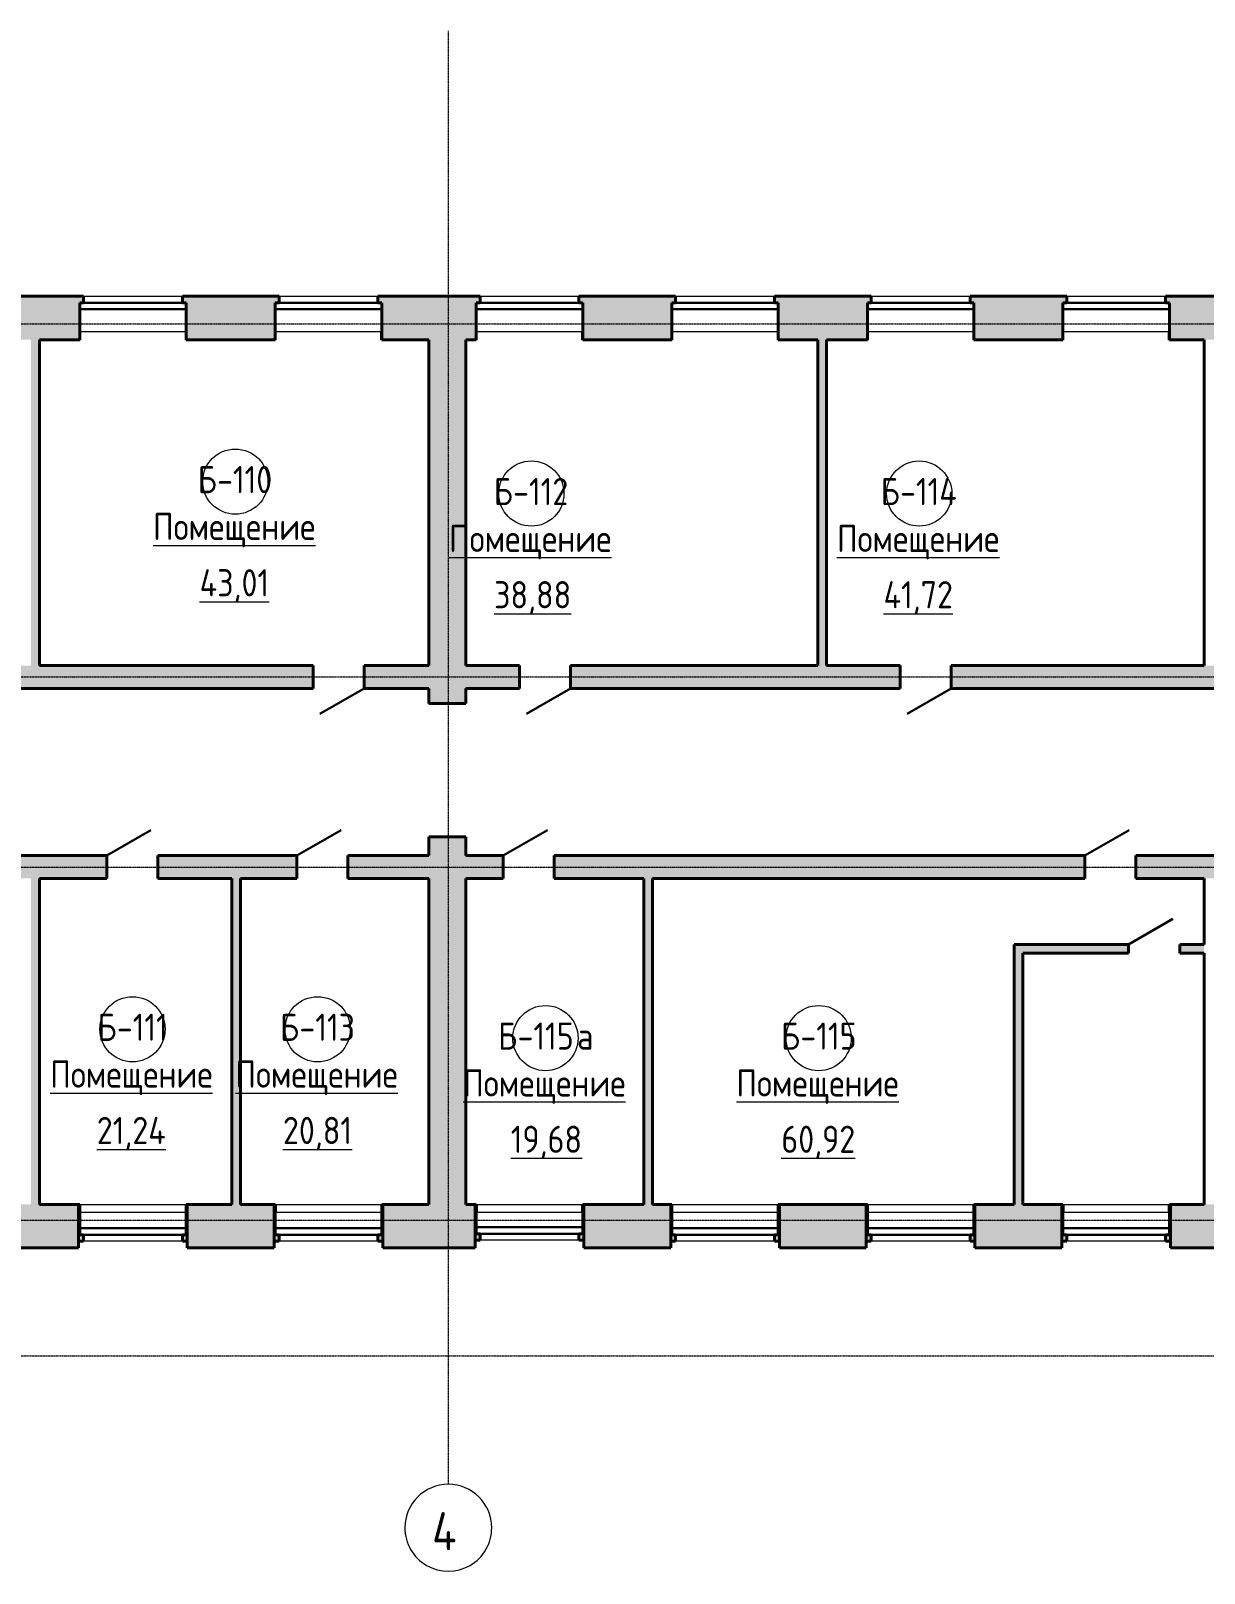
# Model space of a CAD drawing. Header units: millimetres. Extents: x -4092 to 455810, y -7500 to 28668.
# Drawn here: x 29651 to 51251, y -3216 to 25181 of the extents above; entities that cross this region are included whole.
import ezdxf

# ---------------------------------------------------------------- set-up
doc = ezdxf.new("R2010")
doc.units = ezdxf.units.MM
doc.linetypes.add('ADSK_Линия сетки', pattern=[21, 12, -3, 3, -3])
for name, color, linetype, lineweight in [('Двери', 7, 'Continuous', 18), ('Каркас_Импост', 7, 'Continuous', 30), ('Марки помещений', 7, 'Continuous', 18), ('Окна', 7, 'Continuous', 18), ('Оси', 7, 'Continuous', 9), ('Панель', 7, 'Continuous', 30), ('Стены', 7, 'Continuous', 18), ('Стены разрез', 7, 'Continuous', 40)]:
    doc.layers.add(name, color=color, linetype=linetype, lineweight=lineweight)
doc.styles.add('GOST Common', font='GOST Common.ttf', dxfattribs={"width": 0.9, "height": 500})
doc.styles.add('GOST Common_1', font='GOST Common.ttf', dxfattribs={"width": 0.9, "height": 700})

# ---------------------------------------------------------------- blocks, each defined once
blk = doc.blocks.new('ИРНИТУ-Окно-ГОСТ23166-99_4_2_Створки - 1920 x 2350-934199-01_Б_На лист')
at = {"layer": 'Каркас_Импост'}
for p, q in [((-1018.1, 220), (941.9, 220)), ((-1018.1, 220), (-1018.1, 100)), ((-1018.1, 220), (-983.1, 220)), ((-1018.1, 100), (941.9, 100)), ((-1018.1, 100), (-983.1, 100)), ((941.9, 220), (906.9, 220)), ((941.9, 100), (906.9, 100)), ((941.9, 220), (941.9, 100))]:
    blk.add_line(p, q, dxfattribs=at)
blk = doc.blocks.new('ИРНИТУ-Окно-ГОСТ23166-99_4_2_Створки - 1920 x 2350-287669-01_Б_На лист')
at = {"layer": 'Каркас_Импост'}
for p, q in [((-1018.1, 210), (941.9, 210)), ((-1018.1, 210), (-1018.1, 90)), ((-1018.1, 210), (-983.1, 210)), ((-1018.1, 90), (941.9, 90)), ((-1018.1, 90), (-983.1, 90)), ((941.9, 210), (906.9, 210)), ((941.9, 90), (906.9, 90)), ((941.9, 210), (941.9, 90))]:
    blk.add_line(p, q, dxfattribs=at)
blk = doc.blocks.new('ИРНИТУ_Дверь_Однопольная_ДеревяннаяВнутренняя_филенчатая - 900х2080 без верха-1341253-01_Б_На лист')
at = {"layer": 'Панель'}
blk.add_line((-470, 210), (344, 680), dxfattribs=at)
blk = doc.blocks.new('ИРНИТУ_Дверь_Однопольная_ДеревяннаяВнутренняя_филенчатая - 900х2080 без верха-1341261-01_Б_На лист')
at = {"layer": 'Панель'}
blk.add_line((-470, 80), (344, 550), dxfattribs=at)
blk = doc.blocks.new('ИРНИТУ-Окно-ГОСТ23166-99_4_2_Створки - 1920 x 2350-415137-01_Б_На лист')
at = {"layer": 'Каркас_Импост'}
for p, q in [((-1018.1, -160), (941.9, -160)), ((-1018.1, -280), (-1018.1, -160)), ((-1018.1, -160), (-983.1, -160)), ((-1018.1, -280), (941.9, -280)), ((-1018.1, -280), (-983.1, -280)), ((941.9, -160), (906.9, -160)), ((941.9, -280), (906.9, -280)), ((941.9, -280), (941.9, -160))]:
    blk.add_line(p, q, dxfattribs=at)
blk = doc.blocks.new('Ось сетки - D8-4846-01_Б_На лист')
at = {"layer": 'Оси', "lineweight": 18}
for start, end in [(360, 180), (180, 360)]:
    blk.add_arc((0, 0), 4, start, end, dxfattribs=at)
blk = doc.blocks.new('ADSK_Марка_Помещение - Номер Имя Площадь Площадь проемов-115235-01_Б_На лист')
at = {"layer": 'Марки помещений'}
blk.add_circle((0, 0), 3, dxfattribs=at)

msp = doc.modelspace()

# ---------------------------------------------------------------- hatches: boundary and pattern name
at = {"layer": 'Стены'}
h = msp.add_hatch(color=256, dxfattribs=at)
h.paths.add_polyline_path([(99726, 19495), (100000, 19495), (100000, 20295), (98016, 20295), (98016, 20175), (98086, 20175), (98086, 19495), (99066, 19495)], flags=0)
h.paths.add_polyline_path([(97046, 19495), (97046, 20175), (97116, 20175), (97116, 20295), (96316, 20295), (96316, 20175), (96386, 20175), (96386, 19495)], flags=0)
h.paths.add_polyline_path([(95346, 19495), (95346, 20175), (95416, 20175), (95416, 20295), (91971, 20295), (91971, 20175), (92041, 20175), (92041, 19495), (93665, 19495)], flags=0)
h.paths.add_polyline_path([(88441, 19495), (89301, 19495), (89301, 20175), (89371, 20175), (89371, 20295), (87141, 20295), (87141, 20175), (87211, 20175), (87211, 19495), (87330, 19495)], flags=0)
h.paths.add_polyline_path([(90341, 19495), (91001, 19495), (91001, 20175), (91071, 20175), (91071, 20295), (90271, 20295), (90271, 20175), (90341, 20175)], flags=0)
h.paths.add_polyline_path([(85251, 19495), (85251, 20175), (85321, 20175), (85321, 20295), (83641, 20295), (83641, 20175), (83711, 20175), (83711, 19495), (84741, 19495)], flags=0)
h.paths.add_polyline_path([(81696, 19495), (81751, 19495), (81751, 20175), (81821, 20175), (81821, 20295), (79941, 20295), (79941, 20175), (80011, 20175), (80011, 19495), (81016, 19495)], flags=0)
h.paths.add_polyline_path([(78051, 19495), (78051, 20175), (78121, 20175), (78121, 20295), (76241, 20295), (76241, 20175), (76311, 20175), (76311, 19495), (77411, 19495)], flags=0)
h.paths.add_polyline_path([(74351, 19495), (74351, 20175), (74421, 20175), (74421, 20295), (72541, 20295), (72541, 20175), (72611, 20175), (72611, 19495)], flags=0)
h.paths.add_polyline_path([(70651, 19495), (70651, 20175), (70721, 20175), (70721, 20295), (68941, 20295), (68941, 20175), (69011, 20175), (69011, 19495)], flags=0)
h.paths.add_polyline_path([(67051, 19495), (67051, 20175), (67121, 20175), (67121, 20295), (65541, 20295), (65541, 20175), (65611, 20175), (65611, 19495)], flags=0)
h.paths.add_polyline_path([(63016, 19495), (63651, 19495), (63651, 20175), (63721, 20175), (63721, 20295), (62441, 20295), (62441, 20175), (62511, 20175), (62511, 19495)], flags=0)
h.paths.add_polyline_path([(60551, 19495), (60551, 20175), (60621, 20175), (60621, 20295), (58741, 20295), (58741, 20175), (58811, 20175), (58811, 19495)], flags=0)
h.paths.add_polyline_path([(56851, 19495), (56851, 20175), (56921, 20175), (56921, 20295), (54241, 20295), (54241, 20175), (54311, 20175), (54311, 19495), (56766, 19495)], flags=0)
h.paths.add_polyline_path([(51411, 19495), (52351, 19495), (52351, 20175), (52421, 20175), (52421, 20295), (50541, 20295), (50541, 20175), (50611, 20175), (50611, 19495), (51251, 19495)], flags=0)
h.paths.add_polyline_path([(48651, 19495), (48651, 20175), (48721, 20175), (48721, 20295), (46941, 20295), (46941, 20175), (47011, 20175), (47011, 19495)], flags=0)
h.paths.add_polyline_path([(44298, 19495), (45051, 19495), (45051, 20175), (45121, 20175), (45121, 20295), (43341, 20295), (43341, 20175), (43411, 20175), (43411, 19495), (44138, 19495)], flags=0)
h.paths.add_polyline_path([(41451, 19495), (41451, 20175), (41521, 20175), (41521, 20295), (39741, 20295), (39741, 20175), (39811, 20175), (39811, 19495)], flags=0)
h.paths.add_polyline_path([(36649, 19495), (37851, 19495), (37851, 20175), (37921, 20175), (37921, 20295), (36041, 20295), (36041, 20175), (36111, 20175), (36111, 19495)], flags=0)
h.paths.add_polyline_path([(30551, 19495), (30551, 20175), (30621, 20175), (30621, 20295), (29141, 20295), (29141, 20175), (29211, 20175), (29211, 19495), (30314, 19495)], flags=0)
h.paths.add_polyline_path([(34151, 19495), (34151, 20175), (34221, 20175), (34221, 20295), (32441, 20295), (32441, 20175), (32511, 20175), (32511, 19495)], flags=0)
h.paths.add_polyline_path([(27251, 19495), (27251, 20175), (27321, 20175), (27321, 20295), (25641, 20295), (25641, 20175), (25711, 20175), (25711, 19495), (26411, 19495)], flags=0)
h.paths.add_polyline_path([(23751, 19495), (23751, 20175), (23821, 20175), (23821, 20295), (22241, 20295), (22241, 20175), (22311, 20175), (22311, 19495), (22801, 19495)], flags=0)
h.paths.add_polyline_path([(20351, 19495), (20351, 20175), (20421, 20175), (20421, 20295), (18626, 20295), (18626, 19495), (19651, 19495)], flags=0)
for points in [[(29811, 13495), (29811, 19495), (29651, 19495), (29651, 13495)], [(37658, 12796), (37658, 19495), (36978, 19495), (36978, 12796)], [(44298, 13495), (44298, 19495), (44138, 19495), (44138, 13495)], [(37658, 3575), (37658, 10340), (36978, 10340), (36978, 3575)], [(29811, 3575), (29811, 9575), (29651, 9575), (29651, 3575)], [(33511, 3575), (33511, 9575), (33351, 9575), (33351, 3575), (33482, 3575)], [(41098, 3575), (41098, 9575), (40938, 9575), (40938, 3575)], [(47911, 3575), (47911, 8200), (47751, 8200), (47751, 3575)]]:
    msp.add_hatch(color=256, dxfattribs=at).paths.add_polyline_path(points, flags=0)
h = msp.add_hatch(color=256, dxfattribs=at)
h.paths.add_polyline_path([(36649, 13075), (36978, 13075), (36978, 13495), (35788, 13495), (35788, 13075)], flags=0)
h.paths.add_polyline_path([(34848, 13075), (34848, 13495), (28588, 13495), (28588, 13075), (30314, 13075)], flags=0)
h.paths.add_polyline_path([(27648, 13075), (27648, 13495), (25188, 13495), (25188, 13075)], flags=0)
h.paths.add_polyline_path([(24248, 13075), (24248, 13495), (21791, 13495), (21791, 13075), (23979, 13075)], flags=0)
h.paths.add_polyline_path([(20851, 13075), (20851, 13495), (19651, 13495), (19651, 13075)], flags=0)
h = msp.add_hatch(color=256, dxfattribs=at)
h.paths.add_polyline_path([(53796, 13075), (54966, 13075), (54966, 13495), (53796, 13495)], flags=0)
h.paths.add_polyline_path([(52856, 13075), (52856, 13495), (46596, 13495), (46596, 13075), (49320, 13075)], flags=0)
h.paths.add_polyline_path([(45656, 13075), (45656, 13495), (39588, 13495), (39588, 13075), (42985, 13075)], flags=0)
h.paths.add_polyline_path([(38648, 13075), (38648, 13495), (37658, 13495), (37658, 13075)], flags=0)
h = msp.add_hatch(color=256, dxfattribs=at)
h.paths.add_polyline_path([(36978, 9575), (36978, 9995), (35488, 9995), (35488, 9575), (36649, 9575)], flags=0)
h.paths.add_polyline_path([(33351, 9575), (34548, 9575), (34548, 9995), (31988, 9995), (31988, 9575)], flags=0)
h.paths.add_polyline_path([(29811, 9575), (31048, 9575), (31048, 9995), (28788, 9995), (28788, 9575), (29651, 9575)], flags=0)
h.paths.add_polyline_path([(26411, 9575), (27848, 9575), (27848, 9995), (25091, 9995), (25091, 9575), (26251, 9575)], flags=0)
h.paths.add_polyline_path([(21591, 9575), (24151, 9575), (24151, 9995), (21591, 9995)], flags=0)
h.paths.add_polyline_path([(19626, 9575), (20651, 9575), (20651, 9995), (19626, 9995), (19626, 9676)], flags=0)
h = msp.add_hatch(color=256, dxfattribs=at)
h.paths.add_polyline_path([(55046, 9575), (55046, 9995), (53696, 9995), (53696, 9575)], flags=0)
h.paths.add_polyline_path([(52756, 9575), (52756, 9995), (49996, 9995), (49996, 9575), (51411, 9575)], flags=0)
h.paths.add_polyline_path([(49056, 9575), (49056, 9995), (39288, 9995), (39288, 9575), (42985, 9575)], flags=0)
h.paths.add_polyline_path([(38348, 9575), (38348, 9995), (37658, 9995), (37658, 9575)], flags=0)
h = msp.add_hatch(color=256, dxfattribs=at)
h.paths.add_polyline_path([(51251, 8200), (51251, 8360), (50801, 8360), (50801, 8200)], flags=0)
h.paths.add_polyline_path([(49320, 8200), (49861, 8200), (49861, 8360), (47751, 8360), (47751, 8200), (47911, 8200)], flags=0)
h = msp.add_hatch(color=256, dxfattribs=at)
h.paths.add_polyline_path([(100000, 2775), (100000, 3575), (98131, 3575), (98131, 2775)], flags=0)
h.paths.add_polyline_path([(96131, 2775), (96131, 3575), (94531, 3575), (94531, 2775)], flags=0)
h.paths.add_polyline_path([(92531, 2775), (92531, 3575), (90931, 3575), (90931, 2775)], flags=0)
h.paths.add_polyline_path([(88931, 2775), (88931, 3575), (87231, 3575), (87231, 2775), (87330, 2775)], flags=0)
h.paths.add_polyline_path([(85231, 2775), (85231, 3575), (83711, 3575), (83711, 3035), (83641, 3035), (83641, 2775), (84163, 2775)], flags=0)
h.paths.add_polyline_path([(80031, 2775), (81696, 2775), (81696, 3575), (80031, 3575)], flags=0)
h.paths.add_polyline_path([(78031, 2775), (78031, 3575), (76331, 3575), (76331, 2775)], flags=0)
h.paths.add_polyline_path([(74331, 2775), (74331, 3575), (72631, 3575), (72631, 2775)], flags=0)
h.paths.add_polyline_path([(70631, 2775), (70631, 3575), (69031, 3575), (69031, 2775)], flags=0)
h.paths.add_polyline_path([(65631, 2775), (67031, 2775), (67031, 3575), (65631, 3575)], flags=0)
h.paths.add_polyline_path([(63696, 2775), (63696, 3035), (63651, 3035), (63651, 3575), (61686, 3575), (61686, 2775), (61990, 2775)], flags=0)
h.paths.add_polyline_path([(57186, 2775), (57186, 3575), (54331, 3575), (54331, 2775), (55655, 2775)], flags=0)
h.paths.add_polyline_path([(52331, 2775), (52331, 3575), (50631, 3575), (50631, 2775)], flags=0)
h.paths.add_polyline_path([(48631, 2775), (48631, 3575), (47031, 3575), (47031, 2775)], flags=0)
h.paths.add_polyline_path([(41431, 2775), (41431, 3575), (39831, 3575), (39831, 2775)], flags=0)
h.paths.add_polyline_path([(43431, 2775), (45031, 2775), (45031, 3575), (43431, 3575)], flags=0)
h.paths.add_polyline_path([(36649, 2775), (37831, 2775), (37831, 3575), (36131, 3575), (36131, 2775)], flags=0)
h.paths.add_polyline_path([(33482, 2775), (34131, 2775), (34131, 3575), (32531, 3575), (32531, 2775)], flags=0)
h.paths.add_polyline_path([(27231, 2775), (27231, 3575), (25731, 3575), (25731, 2775)], flags=0)
h.paths.add_polyline_path([(30314, 2775), (30531, 2775), (30531, 3575), (29231, 3575), (29231, 2775)], flags=0)
h.paths.add_polyline_path([(22331, 2775), (23731, 2775), (23731, 3575), (22331, 3575)], flags=0)
h.paths.add_polyline_path([(17826, 2775), (20331, 2775), (20331, 3575), (17826, 3575)], flags=0)
h = msp.add_hatch(color=256, dxfattribs=at)
h.paths.add_polyline_path([(30621, 2895), (30621, 3015), (30551, 3015), (30551, 3575), (30531, 3575), (30531, 2895)], flags=0)
h.paths.add_polyline_path([(32531, 2895), (32531, 3575), (32511, 3575), (32511, 3015), (32441, 3015), (32441, 2895)], flags=0)
h = msp.add_hatch(color=256, dxfattribs=at)
h.paths.add_polyline_path([(36131, 2895), (36131, 3575), (36111, 3575), (36111, 3015), (36041, 3015), (36041, 2895)], flags=0)
h.paths.add_polyline_path([(34131, 2895), (34221, 2895), (34221, 3015), (34151, 3015), (34151, 3575), (34131, 3575)], flags=0)
h = msp.add_hatch(color=256, dxfattribs=at)
h.paths.add_polyline_path([(39741, 2915), (39831, 2915), (39831, 3575), (39811, 3575), (39811, 3035), (39741, 3035)], flags=0)
h.paths.add_polyline_path([(37921, 2915), (37921, 3035), (37851, 3035), (37851, 3575), (37831, 3575), (37831, 2915)], flags=0)
h = msp.add_hatch(color=256, dxfattribs=at)
h.paths.add_polyline_path([(43341, 2895), (43431, 2895), (43431, 3575), (43411, 3575), (43411, 3015), (43341, 3015)], flags=0)
h.paths.add_polyline_path([(41431, 2895), (41521, 2895), (41521, 3015), (41451, 3015), (41451, 3575), (41431, 3575)], flags=0)
h = msp.add_hatch(color=256, dxfattribs=at)
h.paths.add_polyline_path([(46941, 2895), (47031, 2895), (47031, 3575), (47011, 3575), (47011, 3015), (46941, 3015)], flags=0)
h.paths.add_polyline_path([(45121, 2895), (45121, 3015), (45051, 3015), (45051, 3575), (45031, 3575), (45031, 2895)], flags=0)
h = msp.add_hatch(color=256, dxfattribs=at)
h.paths.add_polyline_path([(50631, 2895), (50631, 3575), (50611, 3575), (50611, 3015), (50541, 3015), (50541, 2895)], flags=0)
h.paths.add_polyline_path([(48721, 2895), (48721, 3015), (48651, 3015), (48651, 3575), (48631, 3575), (48631, 2895)], flags=0)

# ---------------------------------------------------------------- linework, layer by layer
at = {"layer": 'Оси', "linetype": 'ADSK_Линия сетки'}
for p, q in [((37336, 25181), (37336, -1580)), ((-2456, 19785), (101541, 19785)), ((-2456, 13285), (101541, 13285)), ((-2456, 9785), (101541, 9785)), ((-2456, 3285), (101541, 3285)), ((-2456, 785), (101541, 785))]:
    msp.add_line(p, q, dxfattribs=at)
at = {"layer": 'Стены'}
for p, q in [((30621, 20295), (32441, 20295)), ((34221, 20295), (36041, 20295)), ((37921, 20295), (39741, 20295)), ((41521, 20295), (43341, 20295)), ((45121, 20295), (46941, 20295)), ((48721, 20295), (50541, 20295)), ((30570, 19495), (30570, 19645)), ((30570, 19645), (32490, 19645)), ((32490, 19645), (32490, 19495)), ((34170, 19495), (34170, 19645)), ((34170, 19645), (36090, 19645)), ((36090, 19645), (36090, 19495)), ((37870, 19495), (37870, 19645)), ((37870, 19645), (39790, 19645)), ((39790, 19645), (39790, 19495)), ((41470, 19495), (41470, 19645)), ((41470, 19645), (43390, 19645)), ((43390, 19645), (43390, 19495)), ((45070, 19495), (45070, 19645)), ((45070, 19645), (46990, 19645)), ((46990, 19645), (46990, 19495)), ((48670, 19495), (48670, 19645)), ((48670, 19645), (50590, 19645)), ((50590, 19645), (50590, 19495)), ((30570, 19495), (30551, 19495)), ((32511, 19495), (32490, 19495)), ((34170, 19495), (34151, 19495)), ((36111, 19495), (36090, 19495)), ((37870, 19495), (37851, 19495)), ((39811, 19495), (39790, 19495)), ((41470, 19495), (41451, 19495)), ((43411, 19495), (43390, 19495)), ((45070, 19495), (45051, 19495)), ((47011, 19495), (46990, 19495)), ((48670, 19495), (48651, 19495)), ((50611, 19495), (50590, 19495)), ((30551, 3575), (32511, 3575)), ((30571, 3425), (30571, 3575)), ((32491, 3425), (30571, 3425)), ((32491, 3575), (32491, 3425)), ((34151, 3575), (36111, 3575)), ((34171, 3425), (34171, 3575)), ((36091, 3425), (34171, 3425)), ((36091, 3575), (36091, 3425)), ((37851, 3575), (39811, 3575)), ((37871, 3425), (37871, 3575)), ((39791, 3425), (37871, 3425)), ((39791, 3575), (39791, 3425)), ((41451, 3575), (43411, 3575)), ((41471, 3425), (41471, 3575)), ((43391, 3425), (41471, 3425)), ((43391, 3575), (43391, 3425)), ((45051, 3575), (47011, 3575)), ((45071, 3425), (45071, 3575)), ((46991, 3425), (45071, 3425)), ((46991, 3575), (46991, 3425)), ((48651, 3575), (50611, 3575)), ((48671, 3425), (48671, 3575)), ((50591, 3425), (48671, 3425)), ((50591, 3575), (50591, 3425)), ((32441, 2895), (30621, 2895)), ((36041, 2895), (34221, 2895)), ((39741, 2915), (37921, 2915)), ((43341, 2895), (41521, 2895)), ((46941, 2895), (45121, 2895)), ((50541, 2895), (48721, 2895))]:
    msp.add_line(p, q, dxfattribs=at)
at = {"layer": 'Стены разрез'}
for p, q in [((30621, 20295), (29141, 20295)), ((30551, 19495), (30551, 20175)), ((30551, 20175), (30621, 20175)), ((30621, 20175), (30621, 20295)), ((34221, 20295), (32441, 20295)), ((32441, 20295), (32441, 20175)), ((32441, 20175), (32511, 20175)), ((32511, 20175), (32511, 19495)), ((34151, 19495), (34151, 20175)), ((34151, 20175), (34221, 20175)), ((34221, 20175), (34221, 20295)), ((37921, 20295), (36041, 20295)), ((36041, 20295), (36041, 20175)), ((36041, 20175), (36111, 20175)), ((36111, 20175), (36111, 19495)), ((37851, 19495), (37851, 20175)), ((37851, 20175), (37921, 20175)), ((37921, 20175), (37921, 20295)), ((41521, 20295), (39741, 20295)), ((39741, 20295), (39741, 20175)), ((39741, 20175), (39811, 20175)), ((39811, 20175), (39811, 19495)), ((41451, 19495), (41451, 20175)), ((41451, 20175), (41521, 20175)), ((41521, 20175), (41521, 20295)), ((45121, 20295), (43341, 20295)), ((43341, 20295), (43341, 20175)), ((43341, 20175), (43411, 20175)), ((43411, 20175), (43411, 19495)), ((45051, 19495), (45051, 20175)), ((45051, 20175), (45121, 20175)), ((45121, 20175), (45121, 20295)), ((48721, 20295), (46941, 20295)), ((46941, 20295), (46941, 20175)), ((46941, 20175), (47011, 20175)), ((47011, 20175), (47011, 19495)), ((48651, 19495), (48651, 20175)), ((48651, 20175), (48721, 20175)), ((48721, 20175), (48721, 20295)), ((52421, 20295), (50541, 20295)), ((50541, 20295), (50541, 20175)), ((50541, 20175), (50611, 20175)), ((50611, 20175), (50611, 19495)), ((29811, 19495), (30551, 19495)), ((29811, 13495), (29811, 19495)), ((32511, 19495), (34151, 19495)), ((36111, 19495), (36978, 19495)), ((36978, 19495), (36978, 13495)), ((37658, 19495), (37851, 19495)), ((37658, 13495), (37658, 19495)), ((39811, 19495), (41451, 19495)), ((43411, 19495), (44138, 19495)), ((44138, 19495), (44138, 13495)), ((44298, 19495), (45051, 19495)), ((44298, 13495), (44298, 19495)), ((47011, 19495), (48651, 19495)), ((50611, 19495), (51251, 19495)), ((51251, 19495), (51251, 13495)), ((34848, 13495), (29811, 13495)), ((34848, 13075), (34848, 13495)), ((36978, 13495), (35788, 13495)), ((35788, 13495), (35788, 13075)), ((38648, 13495), (37658, 13495)), ((38648, 13075), (38648, 13495)), ((44138, 13495), (39588, 13495)), ((39588, 13495), (39588, 13075)), ((45656, 13495), (44298, 13495)), ((45656, 13075), (45656, 13495)), ((51251, 13495), (46596, 13495)), ((46596, 13495), (46596, 13075)), ((28588, 13075), (34848, 13075)), ((35788, 13075), (36978, 13075)), ((36978, 13075), (36978, 12796)), ((37658, 13075), (38648, 13075)), ((37658, 12796), (37658, 13075)), ((39588, 13075), (45656, 13075)), ((46596, 13075), (52856, 13075)), ((36978, 12796), (37658, 12796)), ((36978, 10340), (36978, 9995)), ((37658, 10340), (36978, 10340)), ((37658, 9995), (37658, 10340)), ((31048, 9995), (28788, 9995)), ((31048, 9575), (31048, 9995)), ((34548, 9995), (31988, 9995)), ((31988, 9995), (31988, 9575)), ((34548, 9575), (34548, 9995)), ((36978, 9995), (35488, 9995)), ((35488, 9995), (35488, 9575)), ((38348, 9995), (37658, 9995)), ((38348, 9575), (38348, 9995)), ((49056, 9995), (39288, 9995)), ((39288, 9995), (39288, 9575)), ((49056, 9575), (49056, 9995)), ((52756, 9995), (49996, 9995)), ((49996, 9995), (49996, 9575)), ((29811, 9575), (31048, 9575)), ((29811, 3575), (29811, 9575)), ((31988, 9575), (33351, 9575)), ((33351, 9575), (33351, 3575)), ((33511, 9575), (34548, 9575)), ((33511, 3575), (33511, 9575)), ((35488, 9575), (36978, 9575)), ((36978, 9575), (36978, 3575)), ((37658, 9575), (38348, 9575)), ((37658, 3575), (37658, 9575)), ((39288, 9575), (40938, 9575)), ((40938, 9575), (40938, 3575)), ((41098, 9575), (49056, 9575)), ((41098, 3575), (41098, 9575)), ((49996, 9575), (51251, 9575)), ((51251, 9575), (51251, 8360)), ((47751, 8360), (47751, 3575)), ((49861, 8360), (47751, 8360)), ((49861, 8200), (49861, 8360)), ((51251, 8360), (50801, 8360)), ((50801, 8360), (50801, 8200)), ((47911, 3575), (47911, 8200)), ((47911, 8200), (49861, 8200)), ((50801, 8200), (51251, 8200)), ((51251, 8200), (51251, 3575)), ((30551, 3575), (29811, 3575)), ((30531, 3575), (30531, 2775)), ((30551, 3015), (30551, 3575)), ((33351, 3575), (32511, 3575)), ((32511, 3575), (32511, 3015)), ((32531, 2775), (32531, 3575)), ((34151, 3575), (33511, 3575)), ((34131, 3575), (34131, 2775)), ((34151, 3015), (34151, 3575)), ((36978, 3575), (36111, 3575)), ((36111, 3575), (36111, 3015)), ((36131, 2775), (36131, 3575)), ((37851, 3575), (37658, 3575)), ((37831, 3575), (37831, 2775)), ((37851, 3035), (37851, 3575)), ((40938, 3575), (39811, 3575)), ((39811, 3575), (39811, 3035)), ((39831, 2775), (39831, 3575)), ((41451, 3575), (41098, 3575)), ((41431, 3575), (41431, 2775)), ((41451, 3015), (41451, 3575)), ((45051, 3575), (43411, 3575)), ((43411, 3575), (43411, 3015)), ((43431, 2775), (43431, 3575)), ((45031, 3575), (45031, 2775)), ((45051, 3015), (45051, 3575)), ((47751, 3575), (47011, 3575)), ((47011, 3575), (47011, 3015)), ((47031, 2775), (47031, 3575)), ((48651, 3575), (47911, 3575)), ((48631, 3575), (48631, 2775)), ((48651, 3015), (48651, 3575)), ((51251, 3575), (50611, 3575)), ((50611, 3575), (50611, 3015)), ((50631, 2775), (50631, 3575)), ((30531, 2895), (30621, 2895)), ((30621, 3015), (30551, 3015)), ((30621, 2895), (30621, 3015)), ((32511, 3015), (32441, 3015)), ((32441, 3015), (32441, 2895)), ((32441, 2895), (32531, 2895)), ((34131, 2895), (34221, 2895)), ((34221, 3015), (34151, 3015)), ((34221, 2895), (34221, 3015)), ((36111, 3015), (36041, 3015)), ((36041, 3015), (36041, 2895)), ((36041, 2895), (36131, 2895)), ((37831, 2915), (37921, 2915)), ((37921, 3035), (37851, 3035)), ((37921, 2915), (37921, 3035)), ((39811, 3035), (39741, 3035)), ((39741, 3035), (39741, 2915)), ((39741, 2915), (39831, 2915)), ((41431, 2895), (41521, 2895)), ((41521, 3015), (41451, 3015)), ((41521, 2895), (41521, 3015)), ((43411, 3015), (43341, 3015)), ((43341, 3015), (43341, 2895)), ((43341, 2895), (43431, 2895)), ((45031, 2895), (45121, 2895)), ((45121, 3015), (45051, 3015)), ((45121, 2895), (45121, 3015)), ((47011, 3015), (46941, 3015)), ((46941, 3015), (46941, 2895)), ((46941, 2895), (47031, 2895)), ((48631, 2895), (48721, 2895)), ((48721, 3015), (48651, 3015)), ((48721, 2895), (48721, 3015)), ((50611, 3015), (50541, 3015)), ((50541, 3015), (50541, 2895)), ((50541, 2895), (50631, 2895)), ((29231, 2775), (30531, 2775)), ((32531, 2775), (34131, 2775)), ((36131, 2775), (37831, 2775)), ((39831, 2775), (41431, 2775)), ((43431, 2775), (45031, 2775)), ((47031, 2775), (48631, 2775)), ((50631, 2775), (52331, 2775))]:
    msp.add_line(p, q, dxfattribs=at)

# ---------------------------------------------------------------- block references
at = {"layer": 'Двери', "rotation": 180}
for p in [(35318, 13285), (39118, 13285), (46126, 13285)]:
    msp.add_blockref('ИРНИТУ_Дверь_Однопольная_ДеревяннаяВнутренняя_филенчатая - 900х2080 без верха-1341253-01_Б_На лист', p, dxfattribs=at)
at = {"layer": 'Двери'}
for name, p in [('ИРНИТУ_Дверь_Однопольная_ДеревяннаяВнутренняя_филенчатая - 900х2080 без верха-1341253-01_Б_На лист', (31518, 9785)), ('ИРНИТУ_Дверь_Однопольная_ДеревяннаяВнутренняя_филенчатая - 900х2080 без верха-1341253-01_Б_На лист', (35018, 9785)), ('ИРНИТУ_Дверь_Однопольная_ДеревяннаяВнутренняя_филенчатая - 900х2080 без верха-1341253-01_Б_На лист', (38818, 9785)), ('ИРНИТУ_Дверь_Однопольная_ДеревяннаяВнутренняя_филенчатая - 900х2080 без верха-1341253-01_Б_На лист', (49526, 9785)), ('ИРНИТУ_Дверь_Однопольная_ДеревяннаяВнутренняя_филенчатая - 900х2080 без верха-1341261-01_Б_На лист', (50331, 8280))]:
    msp.add_blockref(name, p, dxfattribs=at)
at = {"layer": 'Марки помещений', "xscale": 199.9999999999999, "yscale": 199.9999999999999, "zscale": 199.9999999999999}
for p in [(33415, 16882), (38865, 16662), (46006, 16662), (31522, 6798), (34931, 6798), (39124, 6636), (44154, 6636)]:
    msp.add_blockref('ADSK_Марка_Помещение - Номер Имя Площадь Площадь проемов-115235-01_Б_На лист', p, dxfattribs=at)
at = {"layer": 'Окна', "rotation": 180}
for name, p in [('ИРНИТУ-Окно-ГОСТ23166-99_4_2_Створки - 1920 x 2350-415137-01_Б_На лист', (31493, 19895)), ('ИРНИТУ-Окно-ГОСТ23166-99_4_2_Створки - 1920 x 2350-415137-01_Б_На лист', (35093, 19895)), ('ИРНИТУ-Окно-ГОСТ23166-99_4_2_Створки - 1920 x 2350-415137-01_Б_На лист', (38793, 19895)), ('ИРНИТУ-Окно-ГОСТ23166-99_4_2_Створки - 1920 x 2350-415137-01_Б_На лист', (42393, 19895)), ('ИРНИТУ-Окно-ГОСТ23166-99_4_2_Створки - 1920 x 2350-415137-01_Б_На лист', (45993, 19895)), ('ИРНИТУ-Окно-ГОСТ23166-99_4_2_Створки - 1920 x 2350-415137-01_Б_На лист', (49593, 19895)), ('ИРНИТУ-Окно-ГОСТ23166-99_4_2_Створки - 1920 x 2350-934199-01_Б_На лист', (31493, 3235)), ('ИРНИТУ-Окно-ГОСТ23166-99_4_2_Створки - 1920 x 2350-934199-01_Б_На лист', (35093, 3235)), ('ИРНИТУ-Окно-ГОСТ23166-99_4_2_Створки - 1920 x 2350-287669-01_Б_На лист', (38793, 3245)), ('ИРНИТУ-Окно-ГОСТ23166-99_4_2_Створки - 1920 x 2350-934199-01_Б_На лист', (42393, 3235)), ('ИРНИТУ-Окно-ГОСТ23166-99_4_2_Створки - 1920 x 2350-934199-01_Б_На лист', (45993, 3235)), ('ИРНИТУ-Окно-ГОСТ23166-99_4_2_Створки - 1920 x 2350-934199-01_Б_На лист', (49593, 3235))]:
    msp.add_blockref(name, p, dxfattribs=at)
at = {"layer": 'Оси', "lineweight": 18, "xscale": 199.9999999999999, "yscale": 199.9999999999999, "zscale": 199.9999999999999, "rotation": 180}
msp.add_blockref('Ось сетки - D8-4846-01_Б_На лист', (37336, -2380), dxfattribs=at)

# ---------------------------------------------------------------- texts
at = {"layer": 'Марки помещений', "lineweight": 9, "char_height": 500, "attachment_point": 1, "style": 'GOST Common'}
for s, insert, width in [('\\fGOST Common|b0|i0|c204|p34|;\\W.9;Б', (32722, 17169), 432.91), ('-110', (33079, 17169), 1327.59), ('\\fGOST Common|b0|i0|c204|p34|;\\W.9;Б', (38172, 16949), 432.91), ('-112', (38529, 16949), 1327.59), ('\\fGOST Common|b0|i0|c204|p34|;\\W.9;Б', (45296, 16949), 432.91), ('-114', (45653, 16949), 1370.89), ('\\LПомещение', (31900, 16307), 3751.9), ('\\LПомещение', (37350, 16086), 3751.9), ('\\LПомещение', (44491, 16086), 3751.9), ('\\L43,01', (32758, 15269), 1673.92), ('\\L38,88', (38178, 15049), 1746.08), ('\\L41,72', (45349, 15049), 1673.92), ('\\fGOST Common|b0|i0|c204|p34|;\\W.9;Б', (30877, 7085), 432.91), ('-111', (31234, 7085), 1212.15), ('\\fGOST Common|b0|i0|c204|p34|;\\W.9;Б', (34238, 7085), 432.91), ('-113', (34595, 7085), 1327.59), ('\\fGOST Common|b0|i0|c204|p34|;\\W.9;Б', (38253, 6923), 432.91), ('-115', (38611, 6923), 1327.59), ('\\fGOST Common|b0|i0|c204|p34|;\\W.9;Б', (43461, 6923), 432.91), ('-115', (43818, 6923), 1327.59), ('\\fGOST Common|b0|i0|c204|p34|;\\W.9;а', (39706, 6923), 432.91), ('\\LПомещение', (30008, 6222), 3751.9), ('\\LПомещение', (33416, 6222), 3751.9), ('\\LПомещение', (37610, 6060), 3751.9), ('\\LПомещение', (42639, 6060), 3751.9), ('\\L21,24', (30865, 5185), 1673.92), ('\\L20,81', (34292, 5185), 1630.63), ('\\L19,68', (38486, 5023), 1630.63), ('\\L60,92', (43467, 5023), 1746.08)]:
    msp.add_mtext(s, dxfattribs=dict(at, insert=insert, width=width))
at = {"layer": 'Оси', "insert": (37037, -2092), "char_height": 700, "width": 620.51, "attachment_point": 1, "style": 'GOST Common_1'}
msp.add_mtext('\\fGOST Common|b0|i0|c204|p34|;\\W.9;4', dxfattribs=at)

doc.saveas('drawing.dxf')
